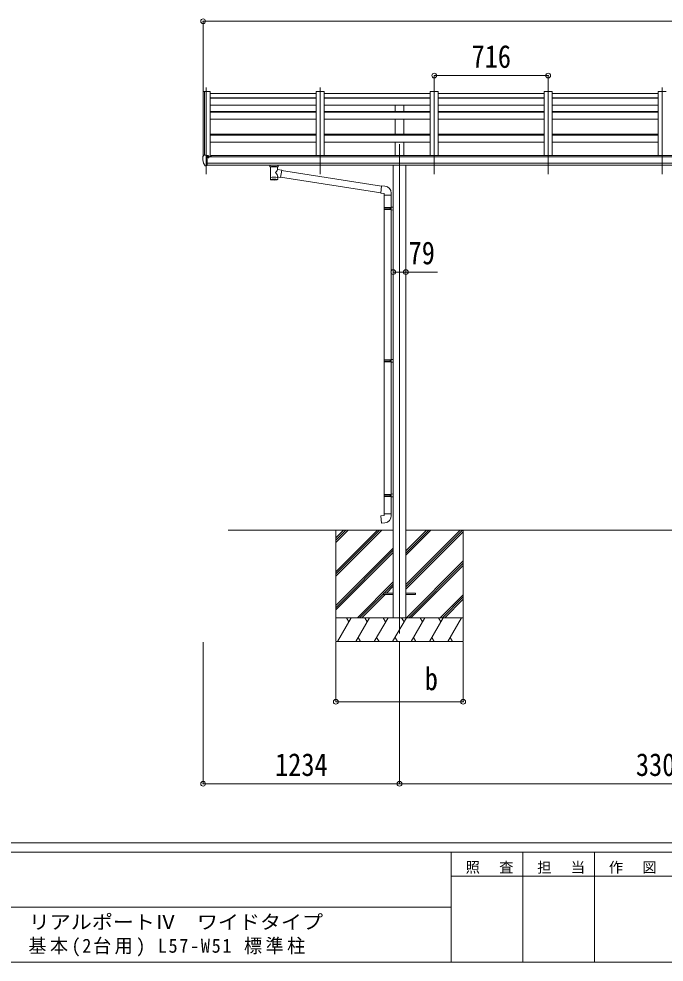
# Model space of a CAD drawing. Units: millimetres at full size. Extents: x -8385 to 8479, y -5853 to 5787.
# Drawn here: x 31 to 4085, y -5853 to 72 of the extents above; entities that cross this region are included whole.
import ezdxf
from ezdxf.enums import TextEntityAlignment as Align

# ---------------------------------------------------------------- set-up
doc = ezdxf.new("R2010")
doc.units = ezdxf.units.MM
doc.header["$LTSCALE"] = 30
doc.header["$PDMODE"] = 32
doc.header["$PDSIZE"] = 30
for name, color, linetype, lineweight in [('0-0_0', 7, 'Continuous', 9), ('0-1_本体', 4, 'Continuous', 9), ('0-2_部品', 7, 'Continuous', 9), ('0-8_PARTS2', 2, 'Continuous', 9), ('0-A_寸法', 6, 'Continuous', 9), ('F-0_240', 7, 'Continuous', 9)]:
    doc.layers.add(name, color=color, linetype=linetype, lineweight=lineweight)
doc.styles.add('ＭＳ ゴシック', font='')
doc.styles.get('ＭＳ ゴシック').set_extended_font_data('MS Gothic')

msp = doc.modelspace()

# ---------------------------------------------------------------- linework, layer by layer
at = {"layer": '0-0_0'}
for p, q in [((1346.66, -3139.42), (2383.16, -3139.42)), ((2022.66, -3139.42), (2022.66, -3839.42)), ((2022.66, -3400.15), (2283.4, -3139.42)), ((2022.66, -3414.29), (2297.54, -3139.42)), ((2022.66, -3428.44), (2311.68, -3139.42)), ((2022.66, -3216.31), (2099.55, -3139.42)), ((2022.66, -3202.16), (2085.4, -3139.42)), ((2022.66, -3188.02), (2071.26, -3139.42)), ((2462.16, -3481.15), (2803.9, -3139.42)), ((2462.16, -3495.29), (2818.04, -3139.42)), ((2462.16, -3297.3), (2620.05, -3139.42)), ((2462.16, -3283.16), (2605.9, -3139.42)), ((2462.16, -3269.02), (2591.76, -3139.42)), ((2462.16, -3139.42), (5683.16, -3139.42)), ((2822.66, -3139.42), (2822.66, -3839.42)), ((2462.16, -3509.44), (2822.66, -3148.94)), ((2022.66, -3612.28), (2383.16, -3251.79)), ((2022.66, -3626.43), (2383.16, -3265.93)), ((2022.66, -3640.57), (2383.16, -3280.07)), ((2466.02, -3689.42), (2822.66, -3332.79)), ((2480.17, -3689.42), (2822.66, -3346.93)), ((2494.31, -3689.42), (2822.66, -3361.07)), ((2157.66, -3689.42), (2383.16, -3463.92)), ((2326.31, -3534.91), (2383.16, -3478.06)), ((2340.45, -3534.91), (2383.16, -3492.2)), ((2171.8, -3689.42), (2322.66, -3538.56)), ((2185.94, -3689.42), (2331.45, -3543.91)), ((2678.16, -3689.42), (2822.66, -3544.92)), ((2692.3, -3689.42), (2822.66, -3559.06)), ((2706.44, -3689.42), (2822.66, -3573.2)), ((2822.66, -3689.42), (2022.66, -3689.42)), ((2032.95, -3839.42), (2119.56, -3689.42)), ((2104.56, -3715.41), (2089.56, -3689.42)), ((2148.42, -3839.42), (2235.03, -3689.42)), ((2220.03, -3715.41), (2205.02, -3689.42)), ((2263.89, -3839.42), (2350.5, -3689.42)), ((2335.5, -3715.41), (2320.49, -3689.42)), ((2379.36, -3839.42), (2465.97, -3689.42)), ((2450.97, -3715.41), (2435.96, -3689.42)), ((2494.83, -3839.42), (2581.44, -3689.42)), ((2566.44, -3715.41), (2551.44, -3689.42)), ((2610.3, -3839.42), (2696.91, -3689.42)), ((2666.91, -3689.42), (2681.91, -3715.41)), ((2725.77, -3839.42), (2812.38, -3689.42)), ((2022.66, -3839.42), (2822.66, -3839.42)), ((2163.42, -3813.45), (2178.42, -3839.42)), ((2278.89, -3813.44), (2293.89, -3839.42)), ((2394.36, -3813.44), (2409.36, -3839.42)), ((2509.83, -3813.45), (2524.83, -3839.42)), ((2625.3, -3813.45), (2640.3, -3839.42)), ((2740.77, -3813.45), (2755.77, -3839.42))]:
    msp.add_line(p, q, dxfattribs=at)
at = {"layer": '0-1_本体'}
for p, q in [((1188.67, -384.55), (1188.66, -790.19)), ((1189.61, -383.67), (1197.45, -383.26)), ((1197.67, -383.34), (1197.67, -783.65)), ((1197.74, -383.45), (1198.36, -385.07)), ((1233.66, -383.25), (1233.66, -793.83)), ((1233.66, -396.25), (1899.66, -396.25)), ((1899.66, -383.85), (1899.66, -787.12)), ((1949.66, -383.85), (1899.66, -383.85)), ((1949.66, -383.85), (1949.66, -787.12)), ((1949.66, -396.25), (2615.66, -396.25)), ((2615.66, -383.85), (2615.66, -787.12)), ((2665.66, -383.85), (2615.66, -383.85)), ((2665.66, -383.85), (2665.66, -787.12)), ((2665.66, -396.25), (3331.66, -396.25)), ((3331.66, -383.85), (3331.66, -783.43)), ((3381.66, -383.85), (3331.66, -383.85)), ((3381.66, -383.85), (3381.66, -783.43)), ((3381.66, -396.25), (4047.66, -396.25)), ((4047.66, -383.85), (4047.66, -783.43)), ((4097.66, -383.85), (4047.66, -383.85)), ((1233.66, -422.96), (1899.66, -422.96)), ((1233.66, -425.81), (1899.66, -425.81)), ((1233.66, -470.54), (1899.66, -470.54)), ((1949.66, -422.96), (2615.66, -422.96)), ((1949.66, -425.81), (2615.66, -425.81)), ((1949.66, -470.54), (2615.66, -470.54)), ((2395.16, -509.08), (2395.16, -470.39)), ((2450.16, -509.08), (2450.16, -470.39)), ((2665.66, -422.96), (3331.66, -422.96)), ((2665.66, -425.81), (3331.66, -425.81)), ((2665.66, -470.54), (3331.66, -470.54)), ((3381.66, -422.96), (4047.66, -422.96)), ((3381.66, -425.81), (4047.66, -425.81)), ((3381.66, -470.54), (4047.66, -470.54)), ((1233.66, -509.23), (1899.66, -509.23)), ((1233.66, -514.52), (1899.66, -514.52)), ((1949.66, -509.23), (2615.66, -509.23)), ((1949.66, -514.52), (2615.66, -514.52)), ((2665.66, -509.23), (3331.66, -509.23)), ((2665.66, -514.52), (3331.66, -514.52)), ((3381.66, -509.23), (4047.66, -509.23)), ((3381.66, -514.52), (4047.66, -514.52)), ((1233.66, -558.6), (1899.66, -558.6)), ((1949.66, -558.6), (2615.66, -558.6)), ((2395.16, -652), (2395.16, -558.45)), ((2450.16, -652), (2450.16, -558.45)), ((2665.66, -558.6), (3331.66, -558.6)), ((3381.66, -558.6), (4047.66, -558.6)), ((1233.66, -652.16), (1899.66, -652.16)), ((1233.66, -658.95), (1899.66, -658.95)), ((1233.66, -702.5), (1899.66, -702.5)), ((1949.66, -652.16), (2615.66, -652.16)), ((1949.66, -658.95), (2615.66, -658.95)), ((1949.66, -702.5), (2615.66, -702.5)), ((2395.16, -786.97), (2395.16, -702.35)), ((2450.16, -786.97), (2450.16, -702.35)), ((2665.66, -652.16), (3331.66, -652.16)), ((2665.66, -658.95), (3331.66, -658.95)), ((2665.66, -702.5), (3331.66, -702.5)), ((3381.66, -652.16), (4047.66, -652.16)), ((3381.66, -658.95), (4047.66, -658.95)), ((3381.66, -702.5), (4047.66, -702.5)), ((6930.16, -793.83), (1215.17, -793.83)), ((1238.66, -793.83), (1238.66, -787.12)), ((6906.66, -787.12), (1238.66, -787.12)), ((1215.17, -835.05), (6930.16, -835.05)), ((6930.16, -846.9), (1215.17, -846.82)), ((2383.16, -846.84), (2383.16, -3689.42)), ((2462.16, -846.84), (2462.16, -3689.42))]:
    msp.add_line(p, q, dxfattribs=at)
msp.add_lwpolyline([(1198.36, -783.65), (1198.36, -383.25), (1233.66, -383.25)], dxfattribs=at)
msp.add_circle((1222.64, -798.56), 3, dxfattribs=at)
for centre, radius, start, end in [((1189.66, -384.67), 1, 93, 173.32986), ((1197.46, -383.56), 0.301, 21.06327, 92.86679)]:
    msp.add_arc(centre, radius, start, end, dxfattribs=at)
at = {"layer": '0-2_部品'}
for p, q in [((1186.67, -793.06), (1186.67, -793.69)), ((1193.58, -784.26), (1189.51, -790.07)), ((1196.67, -783.69), (1194.33, -783.83)), ((1208.67, -783.69), (1196.67, -783.69)), ((1210.17, -784.61), (1208.67, -784.61)), ((1215.17, -793.42), (1208.67, -793.03)), ((1210.17, -784.61), (1210.17, -790.78)), ((1219.84, -786.11), (1210.17, -785.38)), ((1210.17, -788.38), (1224.17, -788.43)), ((1215.17, -790.78), (1210.17, -790.78)), ((1215.17, -848.99), (1215.17, -790.78)), ((1219.64, -798.61), (1220.17, -798.61)), ((1219.84, -786.11), (1220.01, -786.12)), ((1220.01, -786.12), (1220.17, -786.16)), ((1220.17, -786.16), (1220.31, -786.2)), ((1220.17, -798.61), (1220.47, -798.61)), ((1220.31, -786.2), (1220.43, -786.25)), ((1220.43, -786.25), (1220.53, -786.31)), ((1220.47, -797.42), (1220.47, -798.61)), ((1220.47, -798.61), (1225.17, -798.61)), ((1220.53, -786.31), (1220.61, -786.38)), ((1220.61, -786.38), (1220.65, -786.45)), ((1220.65, -786.45), (1220.67, -786.52)), ((1220.67, -788.42), (1220.67, -786.52)), ((1225.17, -789.54), (1225.17, -793.5)), ((1225.17, -796.99), (1225.17, -798.61)), ((1225.17, -798.61), (1225.64, -798.61)), ((1201.04, -850.38), (1191.3, -835)), ((1207.17, -852.1), (1203.46, -851.87)), ((1208.67, -838.3), (1211.83, -837.89)), ((1215.17, -848.99), (1209.67, -848.99)), ((1211.83, -837.89), (1215.17, -837.46)), ((1607.16, -853), (1607.16, -846.88)), ((1611.26, -857.5), (1611.25, -937.79)), ((1657.06, -875.07), (1657.06, -857.49)), ((1682.29, -878.98), (1657.06, -875.07)), ((1661.16, -853), (1661.16, -846.88)), ((1682.29, -878.98), (1675.27, -924.24)), ((2309.12, -978.29), (1681.97, -880.99)), ((1657.08, -937.79), (1657.06, -921.16)), ((1657.06, -921.41), (1675.27, -924.24)), ((2305.46, -1020.22), (1675.54, -922.5)), ((2330.09, -978.67), (2309.25, -976.85)), ((2325.16, -1034.42), (2371.16, -1034.42)), ((2327.16, -1034.42), (2327.16, -1113.68)), ((2369.16, -1034.42), (2369.16, -1111.12)), ((2371.16, -1034.42), (2371.16, -1023.5)), ((2325.16, -1115.68), (2326.16, -1113.68)), ((2325.16, -1115.68), (2369.16, -1115.68)), ((2325.16, -1115.68), (2325.16, -1123.68)), ((2325.16, -1123.68), (2369.16, -1123.68)), ((2325.16, -1123.68), (2326.16, -1125.68)), ((2326.16, -1113.68), (2369.16, -1113.68)), ((2326.16, -1125.68), (2369.16, -1125.68)), ((2327.16, -1125.68), (2327.16, -2069.86)), ((2364.69, -1115.68), (2364.26, -1113.68)), ((2367.16, -1111.18), (2383.16, -1110.71)), ((2367.16, -1113.18), (2367.16, -1111.18)), ((2367.16, -1113.18), (2369.16, -1113.18)), ((2383.16, -1110.71), (2383.16, -1128.65)), ((2367.16, -1128.18), (2367.16, -1126.18)), ((2367.16, -1128.18), (2383.16, -1128.65)), ((2369.16, -1128.23), (2369.16, -2067.3)), ((2325.16, -2071.86), (2326.16, -2069.86)), ((2325.16, -2071.86), (2369.16, -2071.86)), ((2325.16, -2071.86), (2325.16, -2079.86)), ((2326.16, -2069.86), (2369.16, -2069.86)), ((2364.69, -2071.86), (2364.26, -2069.86)), ((2367.16, -2067.36), (2383.16, -2066.89)), ((2367.16, -2069.36), (2367.16, -2067.36)), ((2367.16, -2069.36), (2369.16, -2069.36)), ((2383.16, -2066.89), (2383.16, -2084.83)), ((2325.16, -2079.86), (2369.16, -2079.86)), ((2325.16, -2079.86), (2326.16, -2081.86)), ((2326.16, -2081.86), (2369.16, -2081.86)), ((2327.16, -2081.86), (2327.16, -2915.02)), ((2367.16, -2084.36), (2367.16, -2082.36)), ((2367.16, -2084.36), (2383.16, -2084.83)), ((2369.16, -2084.42), (2369.16, -2912.46)), ((2325.16, -2917.02), (2326.16, -2915.02)), ((2325.16, -2917.02), (2369.16, -2917.02)), ((2325.16, -2917.02), (2325.16, -2925.02)), ((2325.16, -2925.02), (2369.16, -2925.02)), ((2325.16, -2925.02), (2326.16, -2927.02)), ((2326.16, -2915.02), (2369.16, -2915.02)), ((2326.16, -2927.02), (2369.16, -2927.02)), ((2327.16, -2927.02), (2327.16, -3037.02)), ((2364.69, -2917.02), (2364.26, -2915.02)), ((2367.16, -2912.52), (2383.16, -2912.05)), ((2367.16, -2914.52), (2367.16, -2912.52)), ((2367.16, -2914.52), (2369.16, -2914.52)), ((2367.16, -2929.52), (2367.16, -2927.52)), ((2367.16, -2929.52), (2383.16, -2929.99)), ((2369.16, -2929.58), (2369.16, -3037.02)), ((2383.16, -2912.05), (2383.16, -2929.99)), ((2325.16, -3037.02), (2371.16, -3037.02)), ((2325.16, -3047.02), (2325.16, -3037.02)), ((2371.16, -3037.02), (2371.16, -3047.94))]:
    msp.add_line(p, q, dxfattribs=at)
at = {"layer": '0-2_部品', "color": 4}
for p, q in [((2322.66, -3534.91), (2383.16, -3534.91)), ((2322.66, -3534.91), (2322.66, -3543.91)), ((2322.66, -3543.91), (2383.16, -3543.91)), ((2462.16, -3534.91), (2522.66, -3534.91)), ((2462.16, -3543.91), (2522.66, -3543.91)), ((2522.66, -3534.91), (2522.66, -3543.91))]:
    msp.add_line(p, q, dxfattribs=at)
at = {"layer": '0-2_部品'}
for points in [[(1207.17, -852.1), (1208.67, -852.19), (1208.67, -783.69)], [(1208.67, -849.99), (1209.17, -849.99), (1209.67, -848.99)], [(1607.2, -853.06), (1607.18, -852.7), (1607.43, -851.74), (1607.95, -850.86), (1608.75, -850.02), (1609.86, -849.22), (1611.26, -848.5)], [(1607.2, -852.94), (1607.18, -853.3), (1607.43, -854.26), (1607.95, -855.14), (1608.75, -855.98), (1609.86, -856.77), (1611.26, -857.5)], [(1657.06, -848.51), (1657.3, -848.6), (1658.65, -849.34), (1659.77, -850.19), (1660.52, -851.05), (1660.98, -851.95), (1661.15, -852.84)], [(1657.06, -857.49), (1657.3, -857.39), (1658.65, -856.66), (1659.77, -855.81), (1660.52, -854.95), (1660.98, -854.05), (1661.15, -853.16)], [(2309.25, -976.85), (2305.24, -1022.68), (2325.16, -1024.42), (2325.16, -1034.42)], [(2364.69, -1115.68), (2364.69, -1123.68), (2364.26, -1125.68)], [(2367.16, -1126.18), (2369.16, -1126.18), (2369.16, -1113.18)], [(2364.69, -2071.86), (2364.69, -2079.86), (2364.26, -2081.86)], [(2367.16, -2082.36), (2369.16, -2082.36), (2369.16, -2069.36)], [(2364.69, -2917.02), (2364.69, -2925.02), (2364.26, -2927.02)], [(2367.16, -2927.52), (2369.16, -2927.52), (2369.16, -2914.52)], [(2330.09, -3092.77), (2309.25, -3094.59), (2305.24, -3048.77), (2325.16, -3047.02)]]:
    msp.add_lwpolyline(points, dxfattribs=at)
for centre, radius, start, end in [((1189.67, -793.06), 3, 93, 180), ((1379.16, -793.69), 192.49, 180.0008, 192.1233), ((1194.39, -784.83), 1, 93.5, 145), ((1222.67, -798.61), 2.5, 151.64236, 180), ((1222.67, -798.61), 2.5, 0, 151.64236), ((1193.89, -833.5), 3, 191.83348, 210), ((1203.64, -848.88), 3, 210, 266.5), ((1624.23, -898.22), 51.38, 92.46126, 104.61963), ((1644.12, -898.22), 51.38, 75.38037, 87.53874), ((2326.16, -1023.5), 45, 0, 85), ((2326.16, -3047.94), 45, 275, 0)]:
    msp.add_arc(centre, radius, start, end, dxfattribs=at)
for centre, major_axis, ratio, start_param, end_param in [((1224.17, -789.54), (-0.02, 1.1), 0.906239, 4.6917496, 6.2625459), ((1634.16, -858.69), (-22.91, -0.42), 0.072511, 4.711586, 6.2823824), ((1634.19, -857.06), (-22.91, -0.42), 0.072511, 4.711586, 6.2823824), ((1634.14, -857.07), (22.92, -0.42), 0.07247, 0.0008089, 1.5716053), ((1634.14, -858.69), (22.92, -0.42), 0.07247, 0.0008089, 1.5716053), ((1636.72, -897.27), (20.32, 22.25), 0.045535, 4.9756507, 6.2441899), ((1645.16, -853), (16, 0), 0.361356, 0, 0.0194874), ((1645.16, -853), (16, 0), 0.361356, 6.2636979, 6.2831853), ((1634.16, -937.79), (22.92, 0), 0.101955, 6.2829723, 9.4248207), ((1634.16, -937.79), (22.92, 0), 0.101955, 3.1415499, 6.2833984), ((1634.16, -925.35), (22.91, 0), 0.122865, 6.2831853, 9.424778), ((1634.16, -894.62), (-22.81, 26.62), 0.234429, 3.1563334, 4.5976381)]:
    msp.add_ellipse(centre, major_axis=major_axis, ratio=ratio, start_param=start_param, end_param=end_param, dxfattribs=at)
at = {"layer": '0-8_PARTS2'}
for p, q in [((1208.66, -903.02), (1208.66, -359.17)), ((1924.66, -903.02), (1924.66, -359.17)), ((2640.66, -903.02), (2640.66, -359.17)), ((3356.66, -903.02), (3356.66, -359.17)), ((4072.66, -903.02), (4072.66, -359.17)), ((2422.66, -714.21), (2422.66, -3789.44))]:
    msp.add_line(p, q, dxfattribs=at)
at = {"layer": '0-A_寸法'}
for p, q in [((1188.67, 56.99), (1188.67, -398.59)), ((1188.67, 56.99), (6956.66, 56.99)), ((2640.66, -284.45), (2640.66, -402.06)), ((2640.66, -284.45), (3356.66, -284.45)), ((3356.66, -284.45), (3356.66, -402.06)), ((2383.16, -1518.17), (2462.16, -1518.17)), ((2462.16, -1518.17), (2662.16, -1518.17)), ((1188.67, -4732.3), (1188.67, -3842.91)), ((2022.66, -4217.32), (2022.66, -3842.91)), ((2422.66, -4732.3), (2422.66, -3842.91)), ((2822.66, -4217.32), (2822.66, -3842.91)), ((2022.66, -4217.32), (2822.66, -4217.32)), ((1188.67, -4732.3), (2422.66, -4732.3)), ((2422.66, -4732.3), (5722.66, -4732.3))]:
    msp.add_line(p, q, dxfattribs=at)
for p in [(1188.67, 56.99), (2640.66, -284.45), (3356.66, -284.45), (2383.16, -1518.17), (2462.16, -1518.17), (2022.66, -4217.32), (2822.66, -4217.32), (1188.67, -4732.3), (2422.66, -4732.3)]:
    msp.add_point(p, dxfattribs=at)
at = {"layer": 'F-0_240', "color": 5}
for p, q in [((-8385.45, -5102.66), (8054.55, -5102.66)), ((-8385.45, -5162.66), (5387.79, -5162.66)), ((2747.79, -5162.66), (2747.79, -5852.66)), ((3197.79, -5162.66), (3197.79, -5852.66)), ((3647.79, -5162.66), (3647.79, -5852.66)), ((2747.79, -5312.66), (4547.79, -5312.66)), ((-3402.21, -5507.66), (2747.79, -5507.66)), ((-8385.45, -5852.66), (8054.55, -5852.66))]:
    msp.add_line(p, q, dxfattribs=at)

# ---------------------------------------------------------------- texts
at = {"layer": '0-A_寸法', "color": 7, "style": 'ＭＳ ゴシック', "width": 0.85}
for s, p in [('716', (2874.91, -278.45)), ('79', (2479.66, -1512.17)), ('b', (2581.41, -4187.32)), ('1234', (1640.67, -4726.3)), ('3300', (3907.66, -4726.3))]:
    msp.add_text(s, height=143, dxfattribs=at).set_placement(p, align=Align.BOTTOM_LEFT)
at = {"layer": 'F-0_240', "style": 'ＭＳ ゴシック', "width": 1.1}
msp.add_text('リアルポートⅣ\u3000ワイドタイプ', height=87.98, dxfattribs=at).set_placement((93.72, -5671.05), align=Align.BOTTOM_LEFT)
at = {"layer": 'F-0_240', "attachment_point": 7, "style": 'ＭＳ ゴシック'}
for s, insert, char_height in [('\\T1.17;照\u3000査', (2837.79, -5297.66), 65.98), ('\\T1.17;担\u3000当', (3287.79, -5297.66), 65.98), ('\\T1.17;作\u3000図', (3737.79, -5297.66), 65.98), ('\\T1.19;\\W0.95;基本(2台用)\\~L57-W51\\~標準柱', (90.66, -5817.05), 87.98)]:
    msp.add_mtext(s, dxfattribs=dict(at, insert=insert, char_height=char_height))

doc.saveas('drawing.dxf')
